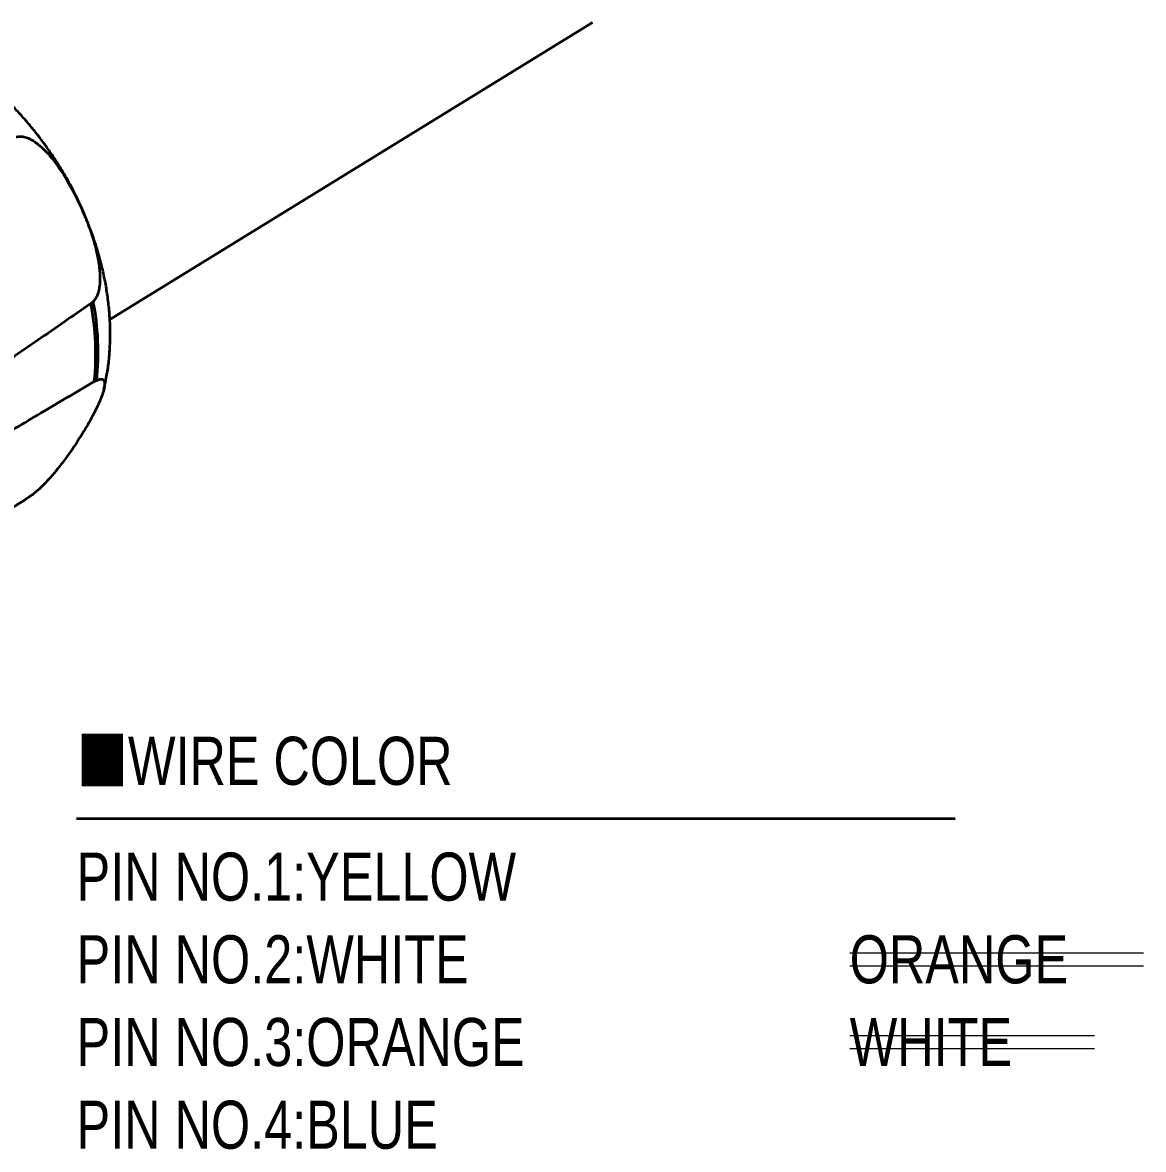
# Model space of a CAD drawing. Header units: millimetres. Extents: x 7 to 587, y 2 to 418.
# Drawn here: x 422 to 489.8, y 260.5 to 328.6 of the extents above; entities that cross this region are included whole.
import ezdxf
from ezdxf.enums import TextEntityAlignment as Align

# ---------------------------------------------------------------- set-up
doc = ezdxf.new("R2010")
doc.units = ezdxf.units.MM
for name, color, linetype in [('GR01_01', 7, 'Continuous'), ('GR01_05', 7, 'Continuous'), ('表題、部品表', 7, 'Continuous')]:
    doc.layers.add(name, color=color, linetype=linetype)
doc.styles.add('HG丸ｺﾞｼｯｸM-PRO', font='')
doc.styles.get('HG丸ｺﾞｼｯｸM-PRO').set_extended_font_data('HG丸ｺﾞｼｯｸM-PRO')

msp = doc.modelspace()

# ---------------------------------------------------------------- linework, layer by layer
at = {"layer": 'GR01_01', "color": 3, "linetype": 'Continuous', "lineweight": 35}
msp.add_line((456.481, 328.607), (427.293, 310.645), dxfattribs=at)
for centre, radius, start, end in [((410.177, 308.563), 16.257, 354.12038, 10.83237), ((410.344, 308.669), 16.243, 354.01746, 10.93529)]:
    msp.add_arc(centre, radius, start, end, dxfattribs=at)
for points, knots in [([(424.285, 319.857), (424.103, 320.144), (423.846, 320.549), (423.44, 321.131), (423.08, 321.622), (422.632, 322.191), (422.142, 322.772), (421.608, 323.358), (421.036, 323.938), (420.431, 324.505), (419.794, 325.051), (419.13, 325.571), (418.441, 326.062), (417.728, 326.515), (417.17, 326.842), (416.847, 327.003), (416.772, 327.04)], [0, 0, 0, 0, 0.094176, 0.132752, 0.196714, 0.263147, 0.334418, 0.408791, 0.485573, 0.564217, 0.644338, 0.725652, 0.807939, 0.891024, 0.974748, 1, 1, 1, 1]), ([(421.633, 321.694), (421.669, 321.703), (421.742, 321.721), (421.858, 321.729), (421.978, 321.723), (422.103, 321.701), (422.286, 321.65), (422.531, 321.541), (422.91, 321.297), (423.368, 320.892), (424.013, 320.146), (424.736, 319.063), (425.475, 317.652), (426.092, 316.169), (426.482, 314.875), (426.667, 313.847), (426.71, 313.187), (426.677, 312.691), (426.615, 312.364), (426.527, 312.106), (426.425, 311.905), (426.336, 311.801), (426.293, 311.75)], [0, 0, 0, 0, 0.012007, 0.024188, 0.036648, 0.049484, 0.062783, 0.093218, 0.125989, 0.185588, 0.251514, 0.371803, 0.499843, 0.628293, 0.74895, 0.814681, 0.874128, 0.90692, 0.937319, 0.959157, 0.979902, 1, 1, 1, 1]), ([(426.928, 306.429), (426.981, 306.658), (427.097, 307.157), (427.216, 307.95), (427.296, 308.8), (427.325, 309.666), (427.306, 310.543), (427.239, 311.428), (427.124, 312.316), (426.964, 313.204), (426.76, 314.087), (426.514, 314.961), (426.23, 315.819), (425.915, 316.649), (425.579, 317.431), (425.261, 318.1), (424.959, 318.686), (424.649, 319.251), (424.414, 319.642), (424.285, 319.857)], [0, 0, 0, 0, 0.05425, 0.118121, 0.182305, 0.246691, 0.311168, 0.375637, 0.44, 0.50415, 0.567991, 0.631384, 0.694089, 0.755598, 0.814588, 0.868724, 0.907114, 0.948945, 1, 1, 1, 1]), ([(426.143, 311.618), (425.075, 310.878), (422.986, 309.432), (420.894, 307.994), (419.872, 307.291)], [0, 0, 0, 0, 0.511255, 1, 1, 1, 1]), ([(426.293, 311.75), (426.269, 311.726), (426.222, 311.676), (426.17, 311.637), (426.143, 311.618)], [0, 0, 0, 0, 0.501995, 1, 1, 1, 1]), ([(420.049, 303.186), (421.076, 303.792), (423.177, 305.032), (425.275, 306.266), (426.348, 306.897)], [0, 0, 0, 0, 0.488745, 1, 1, 1, 1]), ([(426.499, 306.976), (426.526, 306.988), (426.582, 307.013), (426.655, 307.036), (426.721, 307.048), (426.78, 307.05), (426.853, 307.037), (426.924, 306.988), (426.983, 306.856), (426.98, 306.612), (426.86, 306.132), (426.557, 305.411), (426.047, 304.431), (425.414, 303.389), (424.777, 302.45), (424.196, 301.69), (423.778, 301.19), (423.427, 300.805), (423.171, 300.546), (422.946, 300.335), (422.752, 300.167), (422.63, 300.075), (422.57, 300.029)], [0, 0, 0, 0, 0.012007, 0.024188, 0.036648, 0.049484, 0.062783, 0.093218, 0.125989, 0.185588, 0.251514, 0.371803, 0.499843, 0.628293, 0.74895, 0.814681, 0.874128, 0.90692, 0.937319, 0.959157, 0.979902, 1, 1, 1, 1]), ([(426.348, 306.897), (426.374, 306.912), (426.427, 306.943), (426.475, 306.965), (426.499, 306.976)], [0, 0, 0, 0, 0.498005, 1, 1, 1, 1]), ([(422.394, 299.906), (421.271, 299.186), (419.074, 297.778), (416.881, 296.374), (415.809, 295.687)], [0, 0, 0, 0, 0.511255, 1, 1, 1, 1]), ([(422.57, 300.029), (422.54, 300.007), (422.479, 299.962), (422.422, 299.925), (422.394, 299.906)], [0, 0, 0, 0, 0.501995, 1, 1, 1, 1])]:
    msp.add_open_spline(points, degree=3, knots=knots, dxfattribs=at)
at = {"layer": 'GR01_05', "color": 4, "linetype": 'Continuous', "lineweight": 13}
for p, q in [((472.024, 272.374), (489.784, 272.374)), ((472.024, 271.574), (489.784, 271.574)), ((472.024, 267.374), (486.824, 267.374)), ((472.024, 266.574), (486.824, 266.574))]:
    msp.add_line(p, q, dxfattribs=at)
at = {"layer": '表題、部品表', "color": 3, "linetype": 'Continuous', "lineweight": 35}
msp.add_line((425.283, 280.482), (478.398, 280.482), dxfattribs=at)

# ---------------------------------------------------------------- texts
at = {"layer": 'GR01_05', "color": 3, "linetype": 'Continuous', "lineweight": 35, "style": 'HG丸ｺﾞｼｯｸM-PRO'}
for s, width, p in [('ORANGE', 0.783051, (472.024, 271.974)), ('WHITE', 0.783334, (472.024, 266.974))]:
    msp.add_text(s, height=2.9091, dxfattribs=dict(at, width=width)).set_placement(p, align=Align.MIDDLE_LEFT)
at = {"layer": '表題、部品表', "color": 3, "linetype": 'Continuous', "lineweight": 35, "style": 'HG丸ｺﾞｼｯｸM-PRO'}
for s, width, p in [('■WIRE COLOR', 0.782706, (425.283, 283.974)), ('PIN NO.1:YELLOW', 0.782951, (425.283, 276.974)), ('PIN NO.2:WHITE', 0.783336, (425.283, 271.974)), ('PIN NO.3:ORANGE', 0.783196, (425.283, 266.974)), ('PIN NO.4:BLUE', 0.782946, (425.283, 261.974))]:
    msp.add_text(s, height=2.90909, dxfattribs=dict(at, width=width)).set_placement(p, align=Align.MIDDLE_LEFT)

doc.saveas('drawing.dxf')
